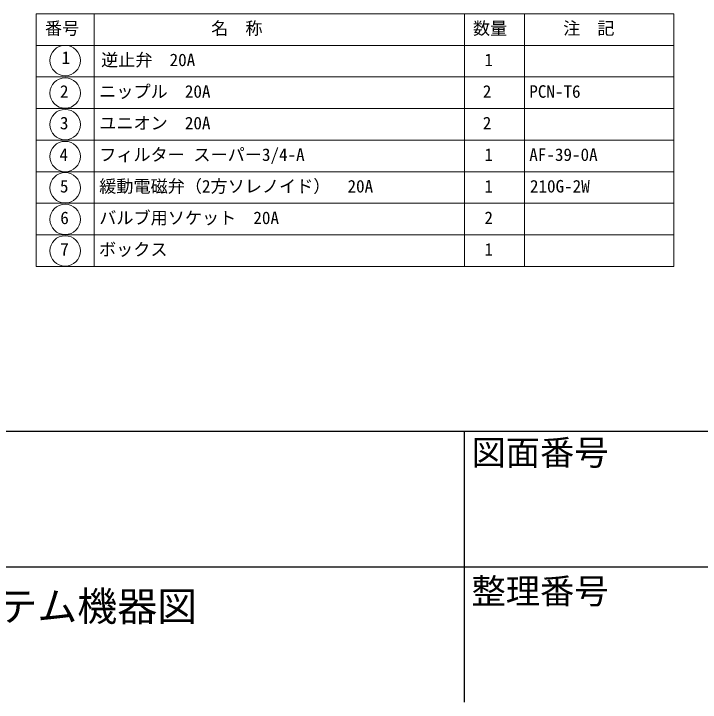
# Model space of a CAD drawing. Units: millimetres, scale not verified. Extents: x -6581 to 4035, y -1763 to 3972.
# Drawn here: x 1630 to 2832, y -1763 to -556 of the extents above; entities that cross this region are included whole.
import ezdxf
from ezdxf.enums import TextEntityAlignment as Align

# ---------------------------------------------------------------- set-up
doc = ezdxf.new("R2010")
doc.units = ezdxf.units.MM
doc.header["$LTSCALE"] = 2
for name, color, linetype, lineweight in [('8-5_moji', 7, 'Continuous', 18), ('8-6__E-2_WAKU', 7, 'Continuous', 18), ('8-9_WAKU', 4, 'Continuous', 30), ('8-A__E-0_', 7, 'Continuous', 18)]:
    doc.layers.add(name, color=color, linetype=linetype, lineweight=lineweight)
doc.styles.add('ＭＳ ゴシック', font='')
doc.styles.get('ＭＳ ゴシック').set_extended_font_data('MS Gothic')

msp = doc.modelspace()

# ---------------------------------------------------------------- linework, layer by layer
at = {"layer": '8-6__E-2_WAKU', "color": 4, "lineweight": 30}
msp.add_line((-3965.481, -1287.895), (4034.519, -1287.895), dxfattribs=at)
at = {"layer": '8-9_WAKU'}
for p, q in [((2419.519, -1762.895), (2419.519, -1287.895)), ((-202.481, -1525.395), (3559.519, -1525.395))]:
    msp.add_line(p, q, dxfattribs=at)
at = {"layer": '8-A__E-0_'}
for p, q in [((1771.002, -556.442), (1771.002, -611.796)), ((2419.743, -556.442), (2419.743, -611.796)), ((2524.533, -556.442), (2524.533, -611.796)), ((1669.39, -611.796), (2786.542, -611.796)), ((1771.002, -611.796), (1771.002, -667.15)), ((2419.743, -611.796), (2419.743, -667.15)), ((2524.533, -611.796), (2524.533, -667.15)), ((1669.39, -667.15), (2786.542, -667.15)), ((1771.002, -667.15), (1771.002, -722.503)), ((2419.743, -667.15), (2419.743, -722.503)), ((2524.533, -667.15), (2524.533, -722.503)), ((1669.39, -722.503), (2786.542, -722.503)), ((1771.002, -722.503), (1771.002, -777.857)), ((2419.743, -722.503), (2419.743, -777.857)), ((2524.533, -722.503), (2524.533, -777.857)), ((1669.39, -777.857), (2786.542, -777.857)), ((1771.002, -777.857), (1771.002, -833.211)), ((2419.743, -777.857), (2419.743, -833.211)), ((2524.533, -777.857), (2524.533, -833.211)), ((1669.39, -833.211), (2786.542, -833.211)), ((1771.002, -833.211), (1771.002, -888.565)), ((2419.743, -833.211), (2419.743, -888.565)), ((2524.533, -833.211), (2524.533, -888.565)), ((1669.39, -888.565), (2786.542, -888.565)), ((1771.002, -888.565), (1771.002, -943.918)), ((2419.743, -888.565), (2419.743, -943.918)), ((2524.533, -888.565), (2524.533, -943.918)), ((1669.39, -943.918), (2786.542, -943.918)), ((1771.002, -943.918), (1771.002, -999.272)), ((2419.743, -943.918), (2419.743, -999.272)), ((2524.533, -943.918), (2524.533, -999.272))]:
    msp.add_line(p, q, dxfattribs=at)
msp.add_lwpolyline([(1669.39, -556.442), (2786.542, -556.442), (2786.542, -999.272), (1669.39, -999.272)], close=True, dxfattribs=at)
for centre in [(1720.38, -638.448), (1720.38, -695.373), (1720.38, -750.624), (1720.38, -806.662), (1720.38, -861.355), (1720.38, -916.774), (1720.38, -972.025)]:
    msp.add_circle(centre, 26.652, dxfattribs=at)

# ---------------------------------------------------------------- texts
at = {"layer": '8-5_moji', "style": 'ＭＳ ゴシック'}
for s, height, p in [('番号', 21.99, (1684.971, -599.495)), ('名  称', 21.99, (1976.016, -599.495)), ('数量', 21.99, (2434.504, -599.495)), ('注  記', 21.99, (2592.427, -599.495)), ('1', 21.99, (1714.187, -650.848)), ('逆止弁\u300020A', 21.99, (1783.302, -654.854)), ('1', 21.99, (2454.596, -654.849)), ('2', 21.99, (1711.301, -710.207)), ('ニップル\u300020A', 21.99, (1780.022, -710.207)), ('2', 21.99, (2451.709, -710.207)), ('PCN-T6', 21.99, (2533.144, -710.202)), ('ユニオン\u300020A', 21.99, (1780.022, -765.561)), ('3', 21.99, (1711.218, -765.556)), ('2', 21.99, (2451.709, -765.561)), ('4', 21.99, (1710.497, -820.91)), ('フィルター スーパー3/4-A', 21.99, (1780.022, -820.91)), ('1', 21.99, (2454.596, -820.91)), ('AF-39-0A ', 21.99, (2533.144, -820.922)), ('緩動電磁弁（2方ソレノイド）  20A', 21.99, (1780.022, -876.269)), ('5', 21.99, (1711.218, -876.264)), ('1', 21.99, (2454.596, -876.264)), ('210G-2W', 21.99, (2534.29, -876.264)), ('6', 21.99, (1711.853, -931.617)), ('バルブ用ソケット\u300020A', 21.99, (1780.022, -931.622)), ('2', 21.99, (2454.596, -931.617)), ('7', 21.99, (1711.727, -986.971)), ('ボックス', 21.99, (1779.612, -986.971)), ('1', 21.99, (2454.596, -986.971)), ('図面番号', 43.99, (2431.975, -1360.567)), ('整理番号', 43.99, (2431.975, -1603.331)), ('自動潅水システム機器図', 51.32, (1181.58, -1635.885))]:
    msp.add_text(s, height=height, dxfattribs=at).set_placement(p, align=Align.BOTTOM_LEFT)

doc.saveas('drawing.dxf')
